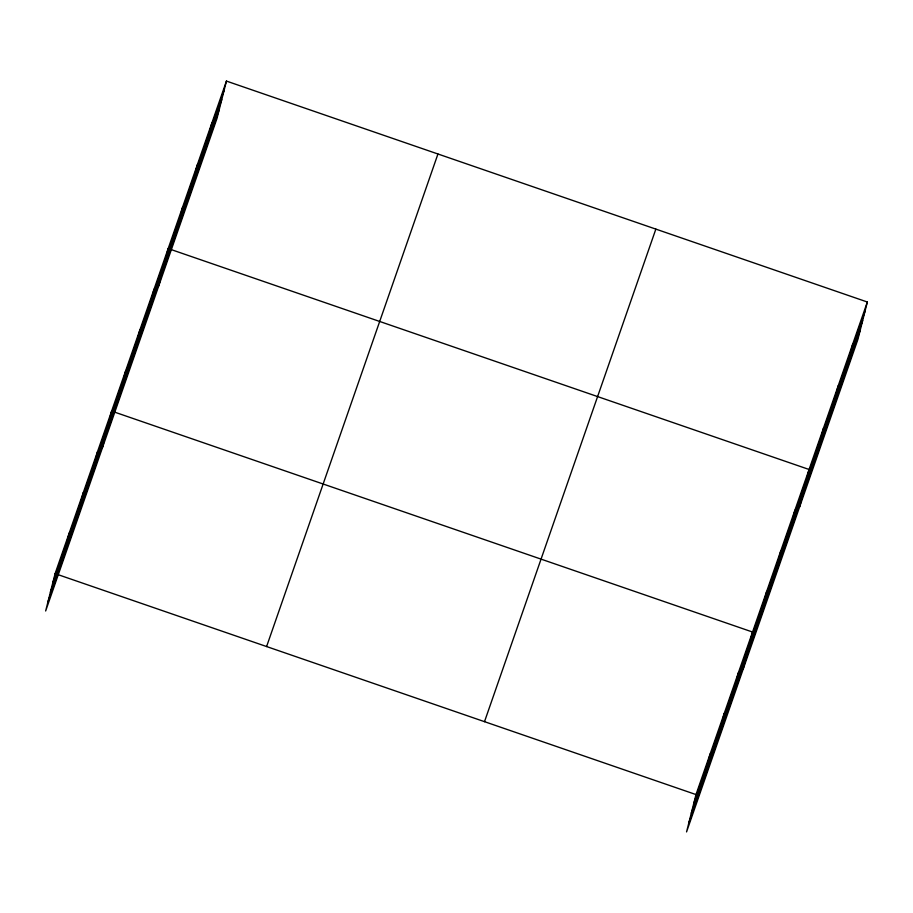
<?xml version="1.0" encoding="UTF-8"?>
<svg xmlns="http://www.w3.org/2000/svg" width="913" height="913" viewBox="0 0 913 913"><rect width="100%" height="100%" fill="white"/><g stroke="black" fill="none" stroke-linecap="round" stroke-linejoin="round"><path stroke-width="1.37" d="M226.447 81.086L55.1 573.638L45.65 610.98L216.997 118.428L226.447 81.086L867.35 302.02L857.9 339.362L686.553 831.914L696.003 794.572L867.35 302.02M66.877 542.311L69.228 533.009M81.017 501.671L83.368 492.369M95.157 461.031L97.508 451.741M102.199 448.443L111.637 411.101L752.552 632.036L743.102 669.366M123.426 379.762L125.777 370.461M137.566 339.122L139.917 329.833M151.695 298.494L154.046 289.193M158.736 285.895L168.186 248.553L809.089 469.487L799.64 506.829M180.397 215.993L182.748 206.692M194.96 174.121L197.311 164.819M209.522 132.259L211.884 122.958M707.792 763.234L710.143 753.933M721.921 722.605L724.271 713.304M736.061 681.965L738.412 672.664M764.329 600.697L766.68 591.396M778.469 560.057L780.82 550.756M792.598 519.417L794.961 510.127M821.301 436.916L823.652 427.626M835.863 395.055L838.225 385.754M850.437 353.183L852.788 343.881M52.749 582.939L224.096 90.387M50.409 592.195L221.745 99.643M47.99 601.724L219.337 109.172M266.596 646.552L437.943 154M484.506 721.669L655.854 229.117M693.652 803.874L864.999 311.322M691.312 813.129L862.659 320.566M688.893 822.659L860.24 330.107M55.1 573.638L696.003 794.572"/></g></svg>
